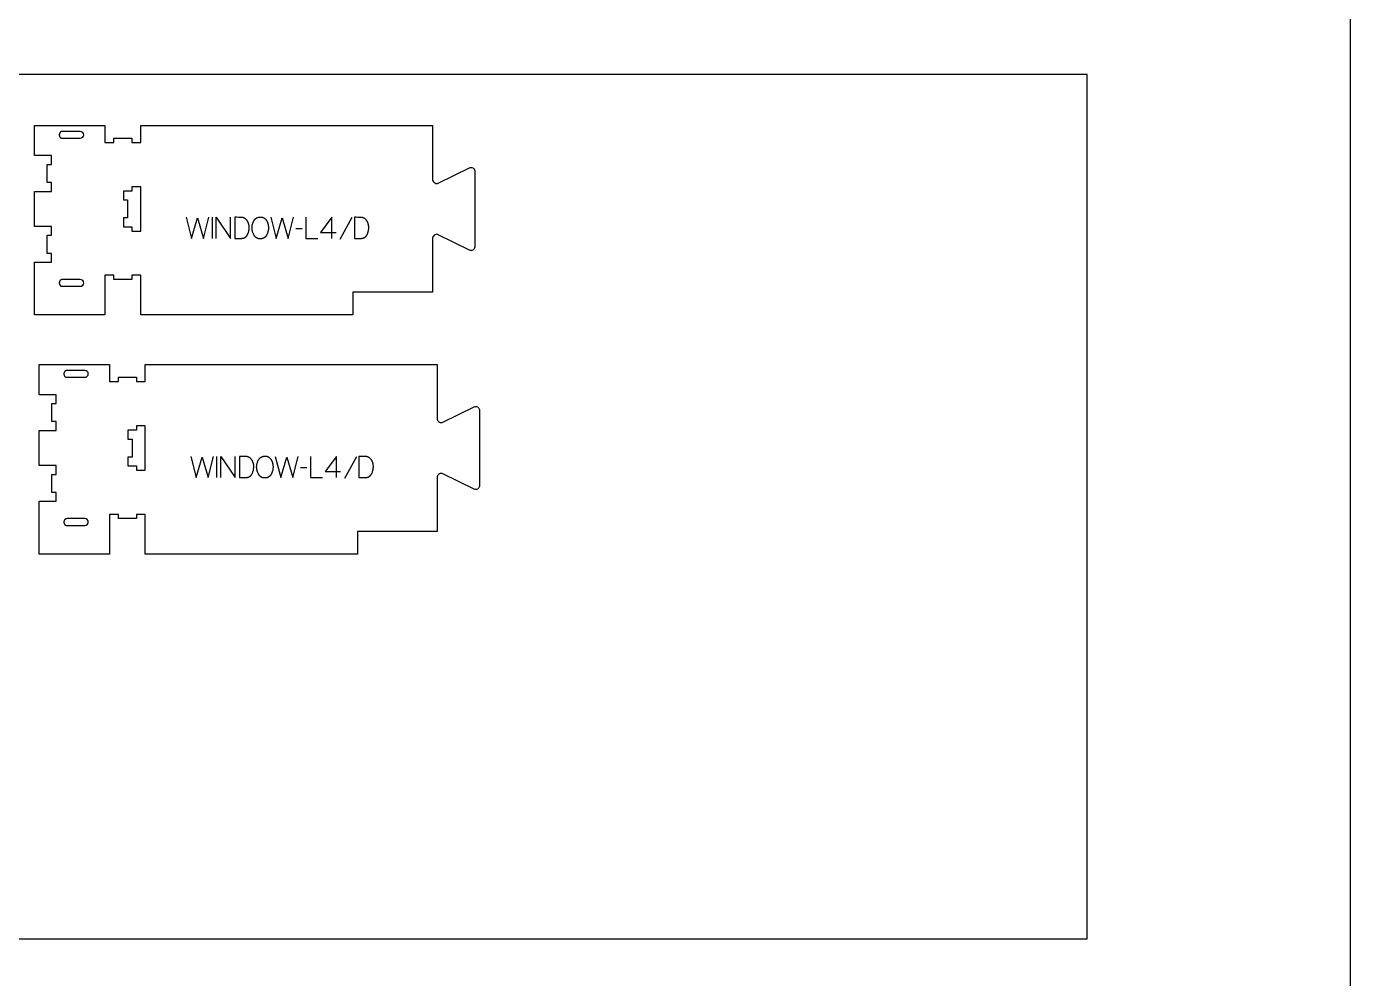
# Model space of a CAD drawing. Extents: x 0 to 4485, y 0 to 8771.
# Drawn here: x 1314 to 3183, y 2387 to 3731 of the extents above; entities that cross this region are included whole.
import ezdxf

# ---------------------------------------------------------------- set-up
doc = ezdxf.new("R2010")
doc.units = 0
for name, color, linetype in [('0_SHEET_SPRUCEPLY_2440X122', 1, 'CONTINUOUS'), ('1_ANYTOOL_1MMDEEP_LABELS_S', 2, 'CONTINUOUS'), ('3_ANYTOOL_CUTTHROUGH_INSID', 4, 'CONTINUOUS'), ('4_ANYTOOL_CUTTHROUGH_OUTSI', 5, 'CONTINUOUS'), ('DONOTCUT', 7, 'CONTINUOUS')]:
    doc.layers.add(name, color=color, linetype=linetype)

msp = doc.modelspace()

# ---------------------------------------------------------------- linework, layer by layer
at = {"layer": '0_SHEET_SPRUCEPLY_2440X122'}
msp.add_lwpolyline([(371.7, 3662.6), (371.7, 2442.6), (2811.7, 2442.6), (2811.7, 3662.6)], close=True, dxfattribs=at)
at = {"layer": '1_ANYTOOL_1MMDEEP_LABELS_S', "color": 2}
for points in [[(1539.1, 3461.2), (1546.8, 3431.2), (1555.3, 3460.3), (1563.7, 3431.2), (1571.2, 3461.2)], [(1575.6, 3461.2), (1575.6, 3431.2)], [(1581.6, 3431.2), (1581.6, 3461.2), (1601.7, 3431.2), (1601.7, 3461.2)], [(1658.5, 3461.2), (1666.2, 3431.2), (1674.7, 3460.3), (1683.1, 3431.2), (1690.6, 3461.2)], [(1708, 3461.2), (1708, 3431.2), (1725.1, 3431.2)], [(1744.9, 3431.2), (1745, 3461.3), (1729, 3439.9)], [(1773.1, 3460.8), (1756, 3430)], [(1702.9, 3445.1), (1694.1, 3445)], [(1729, 3439.9), (1750.7, 3439.9)], [(1545.6, 3123.7), (1553.3, 3093.7), (1561.8, 3122.8), (1570.2, 3093.7), (1577.7, 3123.7)], [(1582.1, 3123.7), (1582.1, 3093.7)], [(1588.1, 3093.7), (1588.1, 3123.7), (1608.2, 3093.7), (1608.2, 3123.7)], [(1665, 3123.7), (1672.7, 3093.7), (1681.2, 3122.8), (1689.6, 3093.7), (1697.1, 3123.7)], [(1714.5, 3123.7), (1714.5, 3093.7), (1731.6, 3093.7)], [(1751.4, 3093.7), (1751.5, 3123.7), (1735.5, 3102.4)], [(1779.6, 3123.2), (1762.5, 3092.5)], [(1709.4, 3107.6), (1700.6, 3107.5)], [(1735.5, 3102.4), (1757.2, 3102.4)]]:
    msp.add_lwpolyline(points, dxfattribs=at)
for points in [[(1607.7, 3461.2), (1607.7, 3431.2), (1616.2, 3431.3), (1616.7, 3431.3), (1617.1, 3431.3), (1617.5, 3431.4), (1617.8, 3431.4), (1618.2, 3431.5), (1618.6, 3431.5), (1619, 3431.6), (1619.3, 3431.7), (1619.7, 3431.7), (1620, 3431.8), (1620.3, 3431.9), (1620.7, 3432.1), (1621, 3432.2), (1621.1, 3432.3), (1621.3, 3432.3), (1621.4, 3432.4), (1621.6, 3432.5), (1621.7, 3432.5), (1621.9, 3432.6), (1622, 3432.7), (1622.2, 3432.8), (1622.3, 3432.9), (1622.4, 3432.9), (1622.6, 3433), (1622.7, 3433.1), (1622.8, 3433.2), (1623, 3433.3), (1623.1, 3433.4), (1623.2, 3433.5), (1623.3, 3433.6), (1623.5, 3433.7), (1623.6, 3433.8), (1623.7, 3433.9), (1623.8, 3434.1), (1623.9, 3434.2), (1624.1, 3434.3), (1624.2, 3434.4), (1624.3, 3434.5), (1624.4, 3434.7), (1624.5, 3434.8), (1624.6, 3434.9), (1624.7, 3435), (1624.8, 3435.2), (1624.9, 3435.3), (1625, 3435.5), (1625.2, 3435.7), (1625.3, 3436), (1625.5, 3436.3), (1625.8, 3437), (1626.1, 3437.6), (1626.4, 3438.2), (1626.6, 3438.8), (1626.9, 3439.5), (1627.1, 3440.1), (1627.3, 3440.8), (1627.5, 3441.4), (1627.6, 3442.1), (1627.7, 3442.8), (1627.9, 3443.5), (1627.9, 3444.1), (1628, 3444.8), (1628.1, 3445.5), (1628.1, 3446.2), (1628.1, 3446.9), (1628.1, 3447.5), (1628.1, 3448.1), (1628, 3448.7), (1628, 3449.3), (1627.9, 3449.8), (1627.8, 3450.1), (1627.8, 3450.4), (1627.7, 3450.7), (1627.6, 3451), (1627.6, 3451.2), (1627.5, 3451.5), (1627.4, 3451.8), (1627.3, 3452.1), (1627.2, 3452.3), (1627.1, 3452.6), (1627, 3452.9), (1626.9, 3453.2), (1626.8, 3453.4), (1626.7, 3453.7), (1626.5, 3454.2), (1626.2, 3454.7), (1625.9, 3455.2), (1625.6, 3455.7), (1625.4, 3456.1), (1625.2, 3456.3), (1625, 3456.6), (1624.8, 3456.9), (1624.6, 3457.2), (1624.4, 3457.4), (1624.2, 3457.7), (1624, 3457.9), (1623.8, 3458.2), (1623.5, 3458.4), (1623.3, 3458.6), (1623.1, 3458.8), (1622.8, 3459), (1622.6, 3459.2), (1622.4, 3459.4), (1622.1, 3459.5), (1621.9, 3459.7), (1621.6, 3459.8), (1621.4, 3460), (1621.1, 3460.1), (1620.8, 3460.2), (1620.6, 3460.3), (1620.3, 3460.4), (1620, 3460.5), (1619.7, 3460.6), (1619.5, 3460.7), (1619.2, 3460.8), (1618.9, 3460.8), (1618.6, 3460.9), (1618.3, 3460.9), (1618, 3460.9), (1617.7, 3461), (1615.3, 3461.1), (1612.8, 3461.1), (1610.3, 3461.2)], [(1644.2, 3461.6), (1644.6, 3461.6), (1644.9, 3461.6), (1645.3, 3461.5), (1645.6, 3461.5), (1645.8, 3461.5), (1646, 3461.4), (1646.1, 3461.4), (1646.3, 3461.4), (1646.5, 3461.3), (1646.6, 3461.3), (1646.8, 3461.3), (1647, 3461.2), (1647.1, 3461.2), (1647.3, 3461.1), (1647.4, 3461.1), (1647.6, 3461), (1647.7, 3460.9), (1647.9, 3460.9), (1648, 3460.8), (1648.2, 3460.7), (1648.3, 3460.7), (1648.5, 3460.6), (1648.6, 3460.5), (1648.7, 3460.4), (1648.9, 3460.4), (1649, 3460.3), (1649.2, 3460.2), (1649.3, 3460.1), (1649.5, 3459.9), (1649.8, 3459.7), (1650, 3459.5), (1650.3, 3459.3), (1650.5, 3459.1), (1650.8, 3458.9), (1651, 3458.7), (1651.2, 3458.4), (1651.4, 3458.2), (1651.6, 3457.9), (1651.8, 3457.7), (1652, 3457.4), (1652.2, 3457.2), (1652.4, 3456.9), (1652.6, 3456.6), (1652.7, 3456.3), (1652.9, 3456.1), (1653.1, 3455.8), (1653.2, 3455.5), (1653.4, 3455.2), (1653.5, 3454.9), (1653.6, 3454.6), (1653.8, 3454.3), (1653.9, 3454), (1654, 3453.6), (1654.1, 3453.3), (1654.2, 3453), (1654.3, 3452.7), (1654.4, 3452.3), (1654.5, 3452), (1654.6, 3451.7), (1654.7, 3451.3), (1654.9, 3450.6), (1655, 3450), (1655.1, 3449.3), (1655.2, 3448.6), (1655.2, 3448), (1655.3, 3447.3), (1655.3, 3446.7), (1655.3, 3446.1), (1655.3, 3445.4), (1655.3, 3444.8), (1655.2, 3444.1), (1655.2, 3443.5), (1655.1, 3442.9), (1654.9, 3442.2), (1654.8, 3441.6), (1654.6, 3441), (1654.5, 3440.3), (1654.2, 3439.7), (1654, 3439), (1653.8, 3438.4), (1653.5, 3437.8), (1653.2, 3437.1), (1652.9, 3436.5), (1652.6, 3435.9), (1652.4, 3435.5), (1652.2, 3435.2), (1652, 3434.9), (1651.8, 3434.7), (1651.6, 3434.4), (1651.4, 3434.1), (1651.2, 3433.9), (1651, 3433.6), (1650.9, 3433.5), (1650.8, 3433.4), (1650.6, 3433.3), (1650.5, 3433.2), (1650.4, 3433.1), (1650.3, 3433), (1650.2, 3432.9), (1650, 3432.8), (1649.9, 3432.7), (1649.8, 3432.6), (1649.7, 3432.5), (1649.5, 3432.4), (1649.4, 3432.3), (1649.3, 3432.2), (1649.1, 3432.1), (1649, 3432), (1648.9, 3432), (1648.7, 3431.9), (1648.6, 3431.8), (1648.4, 3431.7), (1648.3, 3431.7), (1648.2, 3431.6), (1648, 3431.5), (1647.9, 3431.5), (1647.7, 3431.4), (1647.6, 3431.4), (1647.4, 3431.3), (1647.3, 3431.3), (1646.9, 3431.2), (1646.6, 3431.1), (1646.3, 3431), (1646, 3430.9), (1645.6, 3430.9), (1645.3, 3430.8), (1644.9, 3430.8), (1644.6, 3430.8), (1644.2, 3430.8), (1643.8, 3430.8), (1643.5, 3430.8), (1643.1, 3430.8), (1642.7, 3430.8), (1642.4, 3430.8), (1642, 3430.9), (1641.6, 3430.9), (1641.3, 3431), (1641, 3431.1), (1640.6, 3431.2), (1640.3, 3431.3), (1640.2, 3431.3), (1640, 3431.4), (1639.8, 3431.4), (1639.7, 3431.5), (1639.5, 3431.6), (1639.4, 3431.6), (1639.2, 3431.7), (1639.1, 3431.8), (1638.9, 3431.8), (1638.8, 3431.9), (1638.7, 3432), (1638.5, 3432.1), (1638.4, 3432.1), (1638.2, 3432.2), (1638.1, 3432.3), (1638, 3432.4), (1637.8, 3432.5), (1637.7, 3432.6), (1637.6, 3432.7), (1637.5, 3432.8), (1637.3, 3432.9), (1637.2, 3433), (1637.1, 3433.1), (1637, 3433.2), (1636.8, 3433.3), (1636.7, 3433.4), (1636.6, 3433.6), (1636.5, 3433.7), (1636.4, 3433.8), (1636.3, 3433.9), (1636.1, 3434.2), (1635.9, 3434.5), (1635.6, 3434.7), (1635.5, 3435), (1635.3, 3435.3), (1635.1, 3435.6), (1634.9, 3435.9), (1634.6, 3436.6), (1634.3, 3437.2), (1634, 3437.9), (1633.7, 3438.5), (1633.4, 3439.2), (1633.2, 3439.8), (1633, 3440.5), (1632.8, 3441.1), (1632.7, 3441.8), (1632.5, 3442.4), (1632.4, 3443.1), (1632.3, 3443.7), (1632.2, 3444.4), (1632.2, 3445.1), (1632.2, 3445.7), (1632.1, 3446.4), (1632.2, 3447.1), (1632.2, 3447.7), (1632.2, 3448.4), (1632.3, 3449.1), (1632.4, 3449.8), (1632.5, 3450.4), (1632.7, 3451.1), (1632.9, 3451.7), (1633.1, 3452.4), (1633.3, 3453), (1633.5, 3453.7), (1633.8, 3454.3), (1634.1, 3454.9), (1634.4, 3455.5), (1634.7, 3456.1), (1635, 3456.8), (1635.2, 3457.1), (1635.4, 3457.3), (1635.6, 3457.6), (1635.8, 3457.9), (1636, 3458.1), (1636.2, 3458.4), (1636.5, 3458.6), (1636.7, 3458.9), (1636.8, 3459), (1636.9, 3459.1), (1637, 3459.2), (1637.2, 3459.3), (1637.3, 3459.4), (1637.4, 3459.5), (1637.5, 3459.6), (1637.7, 3459.7), (1637.8, 3459.8), (1637.9, 3459.9), (1638.1, 3460), (1638.2, 3460), (1638.3, 3460.1), (1638.5, 3460.2), (1638.6, 3460.3), (1638.8, 3460.4), (1638.9, 3460.4), (1639.1, 3460.5), (1639.4, 3460.7), (1639.7, 3460.8), (1640, 3460.9), (1640.3, 3461), (1640.6, 3461.1), (1640.9, 3461.2), (1641.3, 3461.3), (1641.6, 3461.3), (1642, 3461.4), (1642.3, 3461.5), (1642.7, 3461.5), (1643, 3461.5), (1643.4, 3461.6), (1643.8, 3461.6)], [(1776.6, 3461.2), (1776.6, 3431.2), (1785.1, 3431.3), (1785.5, 3431.3), (1785.9, 3431.3), (1786.3, 3431.4), (1786.7, 3431.4), (1787.1, 3431.5), (1787.4, 3431.5), (1787.8, 3431.6), (1788.2, 3431.7), (1788.5, 3431.7), (1788.9, 3431.8), (1789.2, 3431.9), (1789.5, 3432.1), (1789.8, 3432.2), (1790, 3432.3), (1790.1, 3432.3), (1790.3, 3432.4), (1790.4, 3432.5), (1790.6, 3432.5), (1790.7, 3432.6), (1790.9, 3432.7), (1791, 3432.8), (1791.2, 3432.9), (1791.3, 3432.9), (1791.4, 3433), (1791.6, 3433.1), (1791.7, 3433.2), (1791.8, 3433.3), (1792, 3433.4), (1792.1, 3433.5), (1792.2, 3433.6), (1792.3, 3433.7), (1792.4, 3433.8), (1792.6, 3433.9), (1792.7, 3434.1), (1792.8, 3434.2), (1792.9, 3434.3), (1793, 3434.4), (1793.1, 3434.5), (1793.2, 3434.7), (1793.3, 3434.8), (1793.4, 3434.9), (1793.5, 3435), (1793.6, 3435.2), (1793.7, 3435.3), (1793.8, 3435.5), (1794, 3435.7), (1794.2, 3436), (1794.4, 3436.3), (1794.7, 3437), (1795, 3437.6), (1795.2, 3438.2), (1795.5, 3438.8), (1795.7, 3439.5), (1795.9, 3440.1), (1796.1, 3440.8), (1796.3, 3441.4), (1796.5, 3442.1), (1796.6, 3442.8), (1796.7, 3443.5), (1796.8, 3444.1), (1796.9, 3444.8), (1796.9, 3445.5), (1797, 3446.2), (1797, 3446.9), (1797, 3447.5), (1796.9, 3448.1), (1796.9, 3448.7), (1796.8, 3449.3), (1796.7, 3449.8), (1796.7, 3450.1), (1796.6, 3450.4), (1796.6, 3450.7), (1796.5, 3451), (1796.4, 3451.2), (1796.3, 3451.5), (1796.3, 3451.8), (1796.2, 3452.1), (1796.1, 3452.3), (1796, 3452.6), (1795.9, 3452.9), (1795.8, 3453.2), (1795.7, 3453.4), (1795.6, 3453.7), (1795.3, 3454.2), (1795.1, 3454.7), (1794.8, 3455.2), (1794.5, 3455.7), (1794.3, 3456.1), (1794.1, 3456.3), (1793.9, 3456.6), (1793.7, 3456.9), (1793.5, 3457.2), (1793.3, 3457.4), (1793.1, 3457.7), (1792.8, 3457.9), (1792.6, 3458.2), (1792.4, 3458.4), (1792.2, 3458.6), (1791.9, 3458.8), (1791.7, 3459), (1791.5, 3459.2), (1791.2, 3459.4), (1791, 3459.5), (1790.7, 3459.7), (1790.5, 3459.8), (1790.2, 3460), (1789.9, 3460.1), (1789.7, 3460.2), (1789.4, 3460.3), (1789.2, 3460.4), (1788.9, 3460.5), (1788.6, 3460.6), (1788.3, 3460.7), (1788, 3460.8), (1787.8, 3460.8), (1787.5, 3460.9), (1787.2, 3460.9), (1786.9, 3460.9), (1786.6, 3461), (1784.1, 3461.1), (1781.7, 3461.1), (1779.1, 3461.2)], [(1614.2, 3123.7), (1614.2, 3093.7), (1622.7, 3093.8), (1623.1, 3093.8), (1623.6, 3093.8), (1623.9, 3093.8), (1624.3, 3093.9), (1624.7, 3093.9), (1625.1, 3094), (1625.4, 3094.1), (1625.8, 3094.1), (1626.2, 3094.2), (1626.5, 3094.3), (1626.8, 3094.4), (1627.2, 3094.5), (1627.5, 3094.7), (1627.6, 3094.7), (1627.8, 3094.8), (1627.9, 3094.9), (1628.1, 3094.9), (1628.2, 3095), (1628.4, 3095.1), (1628.5, 3095.2), (1628.7, 3095.2), (1628.8, 3095.3), (1628.9, 3095.4), (1629.1, 3095.5), (1629.2, 3095.6), (1629.3, 3095.7), (1629.5, 3095.8), (1629.6, 3095.9), (1629.7, 3096), (1629.8, 3096.1), (1630, 3096.2), (1630.1, 3096.3), (1630.2, 3096.4), (1630.3, 3096.5), (1630.4, 3096.6), (1630.5, 3096.8), (1630.7, 3096.9), (1630.8, 3097), (1630.9, 3097.1), (1631, 3097.2), (1631.1, 3097.4), (1631.2, 3097.5), (1631.3, 3097.6), (1631.4, 3097.8), (1631.5, 3097.9), (1631.7, 3098.2), (1631.8, 3098.5), (1632, 3098.8), (1632.3, 3099.4), (1632.6, 3100), (1632.9, 3100.7), (1633.1, 3101.3), (1633.4, 3101.9), (1633.6, 3102.6), (1633.8, 3103.2), (1634, 3103.9), (1634.1, 3104.6), (1634.2, 3105.2), (1634.4, 3105.9), (1634.4, 3106.6), (1634.5, 3107.3), (1634.6, 3108), (1634.6, 3108.7), (1634.6, 3109.4), (1634.6, 3110), (1634.6, 3110.6), (1634.5, 3111.2), (1634.5, 3111.7), (1634.4, 3112.3), (1634.3, 3112.6), (1634.3, 3112.9), (1634.2, 3113.2), (1634.1, 3113.4), (1634.1, 3113.7), (1634, 3114), (1633.9, 3114.3), (1633.8, 3114.5), (1633.7, 3114.8), (1633.6, 3115.1), (1633.5, 3115.3), (1633.4, 3115.6), (1633.3, 3115.9), (1633.2, 3116.1), (1633, 3116.7), (1632.7, 3117.2), (1632.4, 3117.7), (1632.1, 3118.2), (1631.9, 3118.5), (1631.7, 3118.8), (1631.5, 3119.1), (1631.3, 3119.4), (1631.1, 3119.6), (1630.9, 3119.9), (1630.7, 3120.2), (1630.5, 3120.4), (1630.2, 3120.6), (1630, 3120.9), (1629.8, 3121.1), (1629.6, 3121.3), (1629.3, 3121.5), (1629.1, 3121.7), (1628.8, 3121.8), (1628.6, 3122), (1628.4, 3122.2), (1628.1, 3122.3), (1627.8, 3122.4), (1627.6, 3122.6), (1627.3, 3122.7), (1627.1, 3122.8), (1626.8, 3122.9), (1626.5, 3123), (1626.2, 3123.1), (1626, 3123.2), (1625.7, 3123.2), (1625.4, 3123.3), (1625.1, 3123.3), (1624.8, 3123.4), (1624.5, 3123.4), (1624.2, 3123.4), (1621.8, 3123.5), (1619.3, 3123.6), (1616.8, 3123.7)], [(1650.7, 3124), (1651.1, 3124), (1651.4, 3124), (1651.8, 3124), (1652.1, 3123.9), (1652.3, 3123.9), (1652.5, 3123.9), (1652.6, 3123.9), (1652.8, 3123.8), (1653, 3123.8), (1653.1, 3123.8), (1653.3, 3123.7), (1653.5, 3123.7), (1653.6, 3123.6), (1653.8, 3123.6), (1653.9, 3123.5), (1654.1, 3123.5), (1654.2, 3123.4), (1654.4, 3123.3), (1654.5, 3123.3), (1654.7, 3123.2), (1654.8, 3123.1), (1655, 3123.1), (1655.1, 3123), (1655.2, 3122.9), (1655.4, 3122.8), (1655.5, 3122.7), (1655.6, 3122.7), (1655.8, 3122.6), (1656, 3122.4), (1656.3, 3122.2), (1656.5, 3122), (1656.8, 3121.8), (1657, 3121.6), (1657.2, 3121.3), (1657.5, 3121.1), (1657.7, 3120.9), (1657.9, 3120.6), (1658.1, 3120.4), (1658.3, 3120.2), (1658.5, 3119.9), (1658.7, 3119.6), (1658.9, 3119.4), (1659.1, 3119.1), (1659.2, 3118.8), (1659.4, 3118.5), (1659.6, 3118.2), (1659.7, 3117.9), (1659.9, 3117.6), (1660, 3117.3), (1660.1, 3117), (1660.3, 3116.7), (1660.4, 3116.4), (1660.5, 3116.1), (1660.6, 3115.8), (1660.7, 3115.5), (1660.8, 3115.1), (1660.9, 3114.8), (1661, 3114.5), (1661.1, 3114.1), (1661.2, 3113.8), (1661.3, 3113.1), (1661.5, 3112.4), (1661.6, 3111.8), (1661.7, 3111.1), (1661.7, 3110.5), (1661.8, 3109.8), (1661.8, 3109.2), (1661.8, 3108.5), (1661.8, 3107.9), (1661.8, 3107.3), (1661.7, 3106.6), (1661.6, 3106), (1661.6, 3105.3), (1661.4, 3104.7), (1661.3, 3104.1), (1661.1, 3103.4), (1660.9, 3102.8), (1660.7, 3102.2), (1660.5, 3101.5), (1660.3, 3100.9), (1660, 3100.2), (1659.7, 3099.6), (1659.4, 3099), (1659.1, 3098.3), (1658.9, 3098), (1658.7, 3097.7), (1658.5, 3097.4), (1658.3, 3097.1), (1658.1, 3096.9), (1657.9, 3096.6), (1657.7, 3096.3), (1657.5, 3096.1), (1657.4, 3096), (1657.3, 3095.9), (1657.1, 3095.7), (1657, 3095.6), (1656.9, 3095.5), (1656.8, 3095.4), (1656.7, 3095.3), (1656.5, 3095.2), (1656.4, 3095.1), (1656.3, 3095), (1656.2, 3094.9), (1656, 3094.8), (1655.9, 3094.8), (1655.8, 3094.7), (1655.6, 3094.6), (1655.5, 3094.5), (1655.4, 3094.4), (1655.2, 3094.3), (1655.1, 3094.3), (1654.9, 3094.2), (1654.8, 3094.1), (1654.6, 3094.1), (1654.5, 3094), (1654.4, 3093.9), (1654.2, 3093.9), (1654.1, 3093.8), (1653.9, 3093.8), (1653.7, 3093.7), (1653.4, 3093.6), (1653.1, 3093.5), (1652.8, 3093.5), (1652.5, 3093.4), (1652.1, 3093.3), (1651.8, 3093.3), (1651.4, 3093.3), (1651.1, 3093.2), (1650.7, 3093.2), (1650.3, 3093.2), (1650, 3093.2), (1649.6, 3093.2), (1649.2, 3093.3), (1648.8, 3093.3), (1648.5, 3093.4), (1648.1, 3093.4), (1647.8, 3093.5), (1647.5, 3093.5), (1647.1, 3093.6), (1646.8, 3093.7), (1646.7, 3093.8), (1646.5, 3093.8), (1646.3, 3093.9), (1646.2, 3094), (1646, 3094), (1645.9, 3094.1), (1645.7, 3094.1), (1645.6, 3094.2), (1645.4, 3094.3), (1645.3, 3094.4), (1645.2, 3094.4), (1645, 3094.5), (1644.9, 3094.6), (1644.7, 3094.7), (1644.6, 3094.8), (1644.5, 3094.9), (1644.3, 3095), (1644.2, 3095.1), (1644.1, 3095.2), (1644, 3095.3), (1643.8, 3095.4), (1643.7, 3095.5), (1643.6, 3095.6), (1643.5, 3095.7), (1643.3, 3095.8), (1643.2, 3095.9), (1643.1, 3096), (1643, 3096.1), (1642.9, 3096.3), (1642.8, 3096.4), (1642.6, 3096.6), (1642.3, 3096.9), (1642.1, 3097.2), (1641.9, 3097.5), (1641.8, 3097.8), (1641.6, 3098.1), (1641.4, 3098.4), (1641.1, 3099.1), (1640.8, 3099.7), (1640.5, 3100.4), (1640.2, 3101), (1639.9, 3101.7), (1639.7, 3102.3), (1639.5, 3103), (1639.3, 3103.6), (1639.2, 3104.3), (1639, 3104.9), (1638.9, 3105.6), (1638.8, 3106.2), (1638.7, 3106.9), (1638.7, 3107.5), (1638.6, 3108.2), (1638.6, 3108.8), (1638.6, 3109.5), (1638.7, 3110.2), (1638.7, 3110.9), (1638.8, 3111.6), (1638.9, 3112.2), (1639, 3112.9), (1639.2, 3113.6), (1639.4, 3114.2), (1639.6, 3114.9), (1639.8, 3115.5), (1640, 3116.1), (1640.3, 3116.8), (1640.5, 3117.4), (1640.9, 3118), (1641.2, 3118.6), (1641.5, 3119.2), (1641.7, 3119.5), (1641.9, 3119.8), (1642.1, 3120.1), (1642.3, 3120.3), (1642.5, 3120.6), (1642.7, 3120.9), (1643, 3121.1), (1643.2, 3121.3), (1643.3, 3121.4), (1643.4, 3121.5), (1643.5, 3121.7), (1643.7, 3121.8), (1643.8, 3121.9), (1643.9, 3122), (1644, 3122.1), (1644.2, 3122.2), (1644.3, 3122.2), (1644.4, 3122.3), (1644.6, 3122.4), (1644.7, 3122.5), (1644.8, 3122.6), (1645, 3122.7), (1645.1, 3122.8), (1645.3, 3122.8), (1645.4, 3122.9), (1645.6, 3123), (1645.8, 3123.1), (1646.2, 3123.2), (1646.5, 3123.4), (1646.8, 3123.5), (1647.1, 3123.6), (1647.4, 3123.7), (1647.8, 3123.7), (1648.1, 3123.8), (1648.5, 3123.9), (1648.8, 3123.9), (1649.2, 3124), (1649.5, 3124), (1649.9, 3124), (1650.3, 3124)], [(1783.1, 3123.7), (1783.1, 3093.7), (1791.6, 3093.8), (1792, 3093.8), (1792.4, 3093.8), (1792.8, 3093.8), (1793.2, 3093.9), (1793.6, 3093.9), (1793.9, 3094), (1794.3, 3094.1), (1794.7, 3094.1), (1795, 3094.2), (1795.4, 3094.3), (1795.7, 3094.4), (1796, 3094.5), (1796.3, 3094.7), (1796.5, 3094.7), (1796.6, 3094.8), (1796.8, 3094.9), (1796.9, 3094.9), (1797.1, 3095), (1797.2, 3095.1), (1797.4, 3095.2), (1797.5, 3095.2), (1797.7, 3095.3), (1797.8, 3095.4), (1797.9, 3095.5), (1798.1, 3095.6), (1798.2, 3095.7), (1798.3, 3095.8), (1798.5, 3095.9), (1798.6, 3096), (1798.7, 3096.1), (1798.8, 3096.2), (1798.9, 3096.3), (1799.1, 3096.4), (1799.2, 3096.5), (1799.3, 3096.6), (1799.4, 3096.8), (1799.5, 3096.9), (1799.6, 3097), (1799.7, 3097.1), (1799.8, 3097.2), (1799.9, 3097.4), (1800, 3097.5), (1800.1, 3097.6), (1800.2, 3097.8), (1800.3, 3097.9), (1800.5, 3098.2), (1800.7, 3098.5), (1800.9, 3098.8), (1801.2, 3099.4), (1801.5, 3100), (1801.7, 3100.7), (1802, 3101.3), (1802.2, 3101.9), (1802.4, 3102.6), (1802.6, 3103.2), (1802.8, 3103.9), (1803, 3104.6), (1803.1, 3105.2), (1803.2, 3105.9), (1803.3, 3106.6), (1803.4, 3107.3), (1803.4, 3108), (1803.5, 3108.7), (1803.5, 3109.4), (1803.5, 3110), (1803.4, 3110.6), (1803.4, 3111.2), (1803.3, 3111.7), (1803.2, 3112.3), (1803.2, 3112.6), (1803.1, 3112.9), (1803.1, 3113.2), (1803, 3113.4), (1802.9, 3113.7), (1802.8, 3114), (1802.8, 3114.3), (1802.7, 3114.5), (1802.6, 3114.8), (1802.5, 3115.1), (1802.4, 3115.3), (1802.3, 3115.6), (1802.2, 3115.9), (1802.1, 3116.1), (1801.8, 3116.7), (1801.6, 3117.2), (1801.3, 3117.7), (1801, 3118.2), (1800.8, 3118.5), (1800.6, 3118.8), (1800.4, 3119.1), (1800.2, 3119.4), (1800, 3119.6), (1799.8, 3119.9), (1799.5, 3120.2), (1799.3, 3120.4), (1799.1, 3120.6), (1798.9, 3120.9), (1798.7, 3121.1), (1798.4, 3121.3), (1798.2, 3121.5), (1797.9, 3121.7), (1797.7, 3121.8), (1797.5, 3122), (1797.2, 3122.2), (1797, 3122.3), (1796.7, 3122.4), (1796.4, 3122.6), (1796.2, 3122.7), (1795.9, 3122.8), (1795.6, 3122.9), (1795.4, 3123), (1795.1, 3123.1), (1794.8, 3123.2), (1794.5, 3123.2), (1794.3, 3123.3), (1794, 3123.3), (1793.7, 3123.4), (1793.4, 3123.4), (1793.1, 3123.4), (1790.6, 3123.5), (1788.2, 3123.6), (1785.6, 3123.7)]]:
    msp.add_lwpolyline(points, close=True, dxfattribs=at)
at = {"layer": '3_ANYTOOL_CUTTHROUGH_INSID', "color": 4}
for points in [[(1389.6, 3582.3), (1363.9, 3582.3), (1363.8, 3582.3), (1363.7, 3582.3), (1363.6, 3582.3), (1363.5, 3582.3), (1363.4, 3582.3), (1363.3, 3582.2), (1363.2, 3582.2), (1363.1, 3582.2), (1363, 3582.2), (1362.9, 3582.2), (1362.8, 3582.1), (1362.7, 3582.1), (1362.6, 3582.1), (1362.5, 3582), (1362.4, 3582), (1362.4, 3581.9), (1362.3, 3581.9), (1362.2, 3581.8), (1362.1, 3581.8), (1362, 3581.7), (1361.9, 3581.7), (1361.8, 3581.6), (1361.7, 3581.5), (1361.6, 3581.5), (1361.5, 3581.4), (1361.5, 3581.3), (1361.4, 3581.3), (1361.3, 3581.2), (1361.2, 3581.1), (1361.1, 3581), (1361.1, 3580.9), (1361, 3580.9), (1360.9, 3580.8), (1360.9, 3580.7), (1360.8, 3580.6), (1360.7, 3580.5), (1360.7, 3580.4), (1360.6, 3580.3), (1360.6, 3580.2), (1360.5, 3580.1), (1360.5, 3580), (1360.4, 3579.9), (1360.4, 3579.8), (1360.3, 3579.7), (1360.3, 3579.6), (1360.2, 3579.5), (1360.2, 3579.4), (1360.2, 3579.3), (1360.1, 3579.1), (1360.1, 3579), (1360.1, 3578.9), (1360, 3578.8), (1360, 3578.7), (1360, 3578.6), (1360, 3578.5), (1360, 3578.4), (1359.9, 3578.3), (1359.9, 3578.2), (1359.9, 3578.1), (1359.9, 3578), (1359.9, 3577.9), (1359.9, 3577.7), (1359.9, 3577.6), (1359.9, 3577.5), (1359.9, 3577.4), (1359.9, 3577.3), (1359.9, 3577.2), (1359.9, 3577.1), (1359.9, 3577), (1359.9, 3576.9), (1359.9, 3576.8), (1360, 3576.7), (1360, 3576.6), (1360, 3576.5), (1360, 3576.4), (1360, 3576.2), (1360.1, 3576.1), (1360.1, 3576), (1360.1, 3575.9), (1360.2, 3575.8), (1360.2, 3575.7), (1360.2, 3575.6), (1360.3, 3575.5), (1360.3, 3575.4), (1360.4, 3575.3), (1360.4, 3575.2), (1360.5, 3575.1), (1360.5, 3575), (1360.6, 3574.9), (1360.6, 3574.8), (1360.7, 3574.7), (1360.7, 3574.6), (1360.8, 3574.5), (1360.9, 3574.4), (1360.9, 3574.3), (1361, 3574.2), (1361.1, 3574.1), (1361.1, 3574.1), (1361.2, 3574), (1361.3, 3573.9), (1361.4, 3573.8), (1361.5, 3573.7), (1361.5, 3573.7), (1361.6, 3573.6), (1361.7, 3573.5), (1361.8, 3573.5), (1361.9, 3573.4), (1362, 3573.3), (1362.1, 3573.3), (1362.2, 3573.2), (1362.3, 3573.2), (1362.4, 3573.1), (1362.4, 3573.1), (1362.5, 3573.1), (1362.6, 3573), (1362.7, 3573), (1362.8, 3573), (1362.9, 3572.9), (1363, 3572.9), (1363.1, 3572.9), (1363.2, 3572.9), (1363.3, 3572.8), (1363.4, 3572.8), (1363.5, 3572.8), (1363.6, 3572.8), (1363.7, 3572.8), (1363.8, 3572.8), (1363.9, 3572.8), (1389.6, 3572.8, 1)], [(1389.6, 3363.8, 1), (1389.6, 3373.3), (1363.9, 3373.3), (1363.8, 3373.3), (1363.7, 3373.3), (1363.6, 3373.3), (1363.5, 3373.3), (1363.4, 3373.3), (1363.3, 3373.2), (1363.2, 3373.2), (1363.1, 3373.2), (1363, 3373.2), (1362.9, 3373.2), (1362.8, 3373.1), (1362.7, 3373.1), (1362.6, 3373.1), (1362.5, 3373), (1362.4, 3373), (1362.4, 3372.9), (1362.3, 3372.9), (1362.2, 3372.8), (1362.1, 3372.8), (1362, 3372.7), (1361.9, 3372.7), (1361.8, 3372.6), (1361.7, 3372.5), (1361.6, 3372.5), (1361.5, 3372.4), (1361.5, 3372.3), (1361.4, 3372.3), (1361.3, 3372.2), (1361.2, 3372.1), (1361.1, 3372), (1361.1, 3371.9), (1361, 3371.9), (1360.9, 3371.8), (1360.9, 3371.7), (1360.8, 3371.6), (1360.7, 3371.5), (1360.7, 3371.4), (1360.6, 3371.3), (1360.6, 3371.2), (1360.5, 3371.1), (1360.5, 3371), (1360.4, 3370.9), (1360.4, 3370.8), (1360.3, 3370.7), (1360.3, 3370.6), (1360.2, 3370.5), (1360.2, 3370.4), (1360.2, 3370.3), (1360.1, 3370.1), (1360.1, 3370), (1360.1, 3369.9), (1360, 3369.8), (1360, 3369.7), (1360, 3369.6), (1360, 3369.5), (1360, 3369.4), (1359.9, 3369.3), (1359.9, 3369.2), (1359.9, 3369.1), (1359.9, 3369), (1359.9, 3368.9), (1359.9, 3368.7), (1359.9, 3368.6), (1359.9, 3368.5), (1359.9, 3368.4), (1359.9, 3368.3), (1359.9, 3368.2), (1359.9, 3368.1), (1359.9, 3368), (1359.9, 3367.9), (1359.9, 3367.8), (1360, 3367.7), (1360, 3367.6), (1360, 3367.5), (1360, 3367.4), (1360, 3367.2), (1360.1, 3367.1), (1360.1, 3367), (1360.1, 3366.9), (1360.2, 3366.8), (1360.2, 3366.7), (1360.2, 3366.6), (1360.3, 3366.5), (1360.3, 3366.4), (1360.4, 3366.3), (1360.4, 3366.2), (1360.5, 3366.1), (1360.5, 3366), (1360.6, 3365.9), (1360.6, 3365.8), (1360.7, 3365.7), (1360.7, 3365.6), (1360.8, 3365.5), (1360.9, 3365.4), (1360.9, 3365.3), (1361, 3365.2), (1361.1, 3365.1), (1361.1, 3365.1), (1361.2, 3365), (1361.3, 3364.9), (1361.4, 3364.8), (1361.5, 3364.7), (1361.5, 3364.7), (1361.6, 3364.6), (1361.7, 3364.5), (1361.8, 3364.5), (1361.9, 3364.4), (1362, 3364.3), (1362.1, 3364.3), (1362.2, 3364.2), (1362.3, 3364.2), (1362.4, 3364.1), (1362.4, 3364.1), (1362.5, 3364.1), (1362.6, 3364), (1362.7, 3364), (1362.8, 3364), (1362.9, 3363.9), (1363, 3363.9), (1363.1, 3363.9), (1363.2, 3363.9), (1363.3, 3363.8), (1363.4, 3363.8), (1363.5, 3363.8), (1363.6, 3363.8), (1363.7, 3363.8), (1363.8, 3363.8), (1363.9, 3363.8)], [(1396.1, 3244.8), (1370.4, 3244.8), (1370.3, 3244.7), (1370.2, 3244.7), (1370.1, 3244.7), (1370, 3244.7), (1369.9, 3244.7), (1369.8, 3244.7), (1369.7, 3244.7), (1369.6, 3244.7), (1369.5, 3244.6), (1369.4, 3244.6), (1369.3, 3244.6), (1369.2, 3244.6), (1369.1, 3244.5), (1369, 3244.5), (1368.9, 3244.4), (1368.8, 3244.4), (1368.8, 3244.3), (1368.7, 3244.3), (1368.6, 3244.2), (1368.5, 3244.2), (1368.4, 3244.1), (1368.3, 3244.1), (1368.2, 3244), (1368.1, 3243.9), (1368, 3243.9), (1368, 3243.8), (1367.9, 3243.7), (1367.8, 3243.6), (1367.7, 3243.6), (1367.6, 3243.5), (1367.6, 3243.4), (1367.5, 3243.3), (1367.4, 3243.2), (1367.4, 3243.1), (1367.3, 3243), (1367.2, 3242.9), (1367.2, 3242.9), (1367.1, 3242.8), (1367.1, 3242.7), (1367, 3242.6), (1366.9, 3242.5), (1366.9, 3242.4), (1366.8, 3242.3), (1366.8, 3242.1), (1366.8, 3242), (1366.7, 3241.9), (1366.7, 3241.8), (1366.6, 3241.7), (1366.6, 3241.6), (1366.6, 3241.5), (1366.6, 3241.4), (1366.5, 3241.3), (1366.5, 3241.2), (1366.5, 3241.1), (1366.5, 3241), (1366.4, 3240.9), (1366.4, 3240.7), (1366.4, 3240.6), (1366.4, 3240.5), (1366.4, 3240.4), (1366.4, 3240.3), (1366.4, 3240.2), (1366.4, 3240.1), (1366.4, 3240), (1366.4, 3239.9), (1366.4, 3239.8), (1366.4, 3239.7), (1366.4, 3239.6), (1366.4, 3239.5), (1366.4, 3239.4), (1366.4, 3239.3), (1366.4, 3239.1), (1366.5, 3239), (1366.5, 3238.9), (1366.5, 3238.8), (1366.5, 3238.7), (1366.6, 3238.6), (1366.6, 3238.5), (1366.6, 3238.4), (1366.6, 3238.3), (1366.7, 3238.2), (1366.7, 3238.1), (1366.8, 3238), (1366.8, 3237.9), (1366.8, 3237.7), (1366.9, 3237.6), (1366.9, 3237.5), (1367, 3237.4), (1367.1, 3237.3), (1367.1, 3237.2), (1367.2, 3237.1), (1367.2, 3237.1), (1367.3, 3237), (1367.4, 3236.9), (1367.4, 3236.8), (1367.5, 3236.7), (1367.6, 3236.6), (1367.6, 3236.5), (1367.7, 3236.4), (1367.8, 3236.4), (1367.9, 3236.3), (1368, 3236.2), (1368, 3236.1), (1368.1, 3236.1), (1368.2, 3236), (1368.3, 3235.9), (1368.4, 3235.9), (1368.5, 3235.8), (1368.6, 3235.8), (1368.7, 3235.7), (1368.8, 3235.7), (1368.8, 3235.6), (1368.9, 3235.6), (1369, 3235.5), (1369.1, 3235.5), (1369.2, 3235.4), (1369.3, 3235.4), (1369.4, 3235.4), (1369.5, 3235.4), (1369.6, 3235.3), (1369.7, 3235.3), (1369.8, 3235.3), (1369.9, 3235.3), (1370, 3235.3), (1370.1, 3235.3), (1370.2, 3235.3), (1370.3, 3235.3), (1370.4, 3235.3), (1396.1, 3235.3, 1)], [(1396.1, 3026.3, 1), (1396.1, 3035.8), (1370.4, 3035.8), (1370.3, 3035.7), (1370.2, 3035.7), (1370.1, 3035.7), (1370, 3035.7), (1369.9, 3035.7), (1369.8, 3035.7), (1369.7, 3035.7), (1369.6, 3035.7), (1369.5, 3035.6), (1369.4, 3035.6), (1369.3, 3035.6), (1369.2, 3035.6), (1369.1, 3035.5), (1369, 3035.5), (1368.9, 3035.4), (1368.8, 3035.4), (1368.8, 3035.3), (1368.7, 3035.3), (1368.6, 3035.2), (1368.5, 3035.2), (1368.4, 3035.1), (1368.3, 3035.1), (1368.2, 3035), (1368.1, 3034.9), (1368, 3034.9), (1368, 3034.8), (1367.9, 3034.7), (1367.8, 3034.6), (1367.7, 3034.6), (1367.6, 3034.5), (1367.6, 3034.4), (1367.5, 3034.3), (1367.4, 3034.2), (1367.4, 3034.1), (1367.3, 3034), (1367.2, 3033.9), (1367.2, 3033.9), (1367.1, 3033.8), (1367.1, 3033.7), (1367, 3033.6), (1366.9, 3033.5), (1366.9, 3033.4), (1366.8, 3033.3), (1366.8, 3033.1), (1366.8, 3033), (1366.7, 3032.9), (1366.7, 3032.8), (1366.6, 3032.7), (1366.6, 3032.6), (1366.6, 3032.5), (1366.6, 3032.4), (1366.5, 3032.3), (1366.5, 3032.2), (1366.5, 3032.1), (1366.5, 3032), (1366.4, 3031.9), (1366.4, 3031.7), (1366.4, 3031.6), (1366.4, 3031.5), (1366.4, 3031.4), (1366.4, 3031.3), (1366.4, 3031.2), (1366.4, 3031.1), (1366.4, 3031), (1366.4, 3030.9), (1366.4, 3030.8), (1366.4, 3030.7), (1366.4, 3030.6), (1366.4, 3030.5), (1366.4, 3030.4), (1366.4, 3030.3), (1366.4, 3030.1), (1366.5, 3030), (1366.5, 3029.9), (1366.5, 3029.8), (1366.5, 3029.7), (1366.6, 3029.6), (1366.6, 3029.5), (1366.6, 3029.4), (1366.6, 3029.3), (1366.7, 3029.2), (1366.7, 3029.1), (1366.8, 3029), (1366.8, 3028.9), (1366.8, 3028.7), (1366.9, 3028.6), (1366.9, 3028.5), (1367, 3028.4), (1367.1, 3028.3), (1367.1, 3028.2), (1367.2, 3028.1), (1367.2, 3028.1), (1367.3, 3028), (1367.4, 3027.9), (1367.4, 3027.8), (1367.5, 3027.7), (1367.6, 3027.6), (1367.6, 3027.5), (1367.7, 3027.4), (1367.8, 3027.4), (1367.9, 3027.3), (1368, 3027.2), (1368, 3027.1), (1368.1, 3027.1), (1368.2, 3027), (1368.3, 3026.9), (1368.4, 3026.9), (1368.5, 3026.8), (1368.6, 3026.8), (1368.7, 3026.7), (1368.8, 3026.7), (1368.8, 3026.6), (1368.9, 3026.6), (1369, 3026.5), (1369.1, 3026.5), (1369.2, 3026.4), (1369.3, 3026.4), (1369.4, 3026.4), (1369.5, 3026.4), (1369.6, 3026.3), (1369.7, 3026.3), (1369.8, 3026.3), (1369.9, 3026.3), (1370, 3026.3), (1370.1, 3026.3), (1370.2, 3026.3), (1370.3, 3026.3), (1370.4, 3026.3)]]:
    msp.add_lwpolyline(points, format="xyb", close=True, dxfattribs=at)
for points in [[(1474.6, 3504.2), (1462.4, 3504.2), (1462.4, 3498.2), (1450.4, 3498.2), (1450.4, 3485.7), (1456.4, 3485.7), (1456.4, 3460.2), (1450.4, 3460.2), (1450.4, 3447.7), (1462.4, 3447.7), (1462.4, 3441.7), (1474.9, 3441.7), (1474.9, 3504.2)], [(1481.1, 3166.7), (1468.9, 3166.7), (1468.9, 3160.7), (1456.9, 3160.7), (1456.9, 3148.2), (1462.9, 3148.2), (1462.9, 3122.7), (1456.9, 3122.7), (1456.9, 3110.2), (1468.9, 3110.2), (1468.9, 3104.2), (1481.4, 3104.2), (1481.4, 3166.7)]]:
    msp.add_lwpolyline(points, close=True, dxfattribs=at)
at = {"layer": '4_ANYTOOL_CUTTHROUGH_OUTSI', "color": 5}
for points in [[(1324.9, 3590.8), (1424.4, 3590.8), (1424.4, 3567), (1424.4, 3566.8), (1436.9, 3566.8), (1436.9, 3572.8), (1462.4, 3572.8), (1462.4, 3566.8), (1474.9, 3566.8), (1474.9, 3590.8), (1774.6, 3590.8), (1886.9, 3590.8), (1886.9, 3515.1), (1886.9, 3515.1, 0.463455), (1894.2, 3509), (1894.2, 3509), (1894.2, 3509), (1940.2, 3531.6), (1940.2, 3531.6, -0.218803), (1944.9, 3530.3, -0.220464), (1946.9, 3526), (1946.9, 3420.1, -0.461531), (1940.2, 3414.4), (1894.2, 3437.1), (1894.2, 3437.1), (1894.2, 3437.1), (1894.2, 3437.1, 0.463455), (1886.9, 3431), (1886.9, 3355.3), (1774.4, 3355.3), (1774.4, 3323.3), (1474.9, 3323.3), (1474.9, 3379.3), (1462.4, 3379.3), (1462.4, 3373.3), (1436.9, 3373.3), (1436.9, 3379), (1436.9, 3379.3), (1424.4, 3379.3), (1424.4, 3379), (1424.4, 3323.3), (1324.9, 3323.3), (1324.9, 3397.8), (1348.9, 3397.8), (1348.9, 3398), (1348.9, 3410), (1348.9, 3410.3), (1342.9, 3410.3), (1342.9, 3435.8), (1348.9, 3435.8), (1348.9, 3436), (1348.9, 3448), (1348.9, 3448.3), (1324.9, 3448.3), (1324.9, 3497.8), (1348.9, 3497.8), (1348.9, 3498), (1348.9, 3510), (1348.9, 3510.3), (1342.9, 3510.3), (1342.9, 3535.8), (1348.9, 3535.8), (1348.9, 3536), (1348.9, 3548), (1348.9, 3548.3), (1324.9, 3548.3), (1324.9, 3590.8)], [(1331.4, 3253.3), (1430.9, 3253.3), (1430.9, 3229.5), (1430.9, 3229.3), (1443.4, 3229.3), (1443.4, 3235.3), (1468.9, 3235.3), (1468.9, 3229.3), (1481.4, 3229.3), (1481.4, 3229.5), (1481.4, 3253.3), (1781.1, 3253.3), (1893.4, 3253.3), (1893.4, 3177.6), (1893.4, 3177.6, 0.463455), (1900.7, 3171.4), (1900.7, 3171.4), (1900.7, 3171.4), (1946.7, 3194.1), (1946.7, 3194.1, -0.218803), (1951.4, 3192.8, -0.220464), (1953.4, 3188.4), (1953.4, 3082.6, -0.220464), (1951.4, 3078.2, -0.218803), (1946.7, 3076.9), (1900.7, 3099.6), (1900.7, 3099.6), (1900.7, 3099.6), (1900.7, 3099.6, 0.463455), (1893.4, 3093.4), (1893.4, 3017.8), (1780.9, 3017.8), (1780.9, 3017.5), (1780.9, 2985.8), (1481.4, 2985.8), (1481.4, 3041.8), (1468.9, 3041.8), (1468.9, 3035.8), (1443.4, 3035.8), (1443.4, 3041.5), (1443.4, 3041.8), (1430.9, 3041.8), (1430.9, 3041.5), (1430.9, 2985.8), (1331.4, 2985.8), (1331.4, 3060.3), (1355.4, 3060.3), (1355.4, 3060.5), (1355.4, 3072.5), (1355.4, 3072.8), (1349.4, 3072.8), (1349.4, 3098.3), (1355.4, 3098.3), (1355.4, 3098.5), (1355.4, 3110.5), (1355.4, 3110.8), (1331.4, 3110.8), (1331.4, 3160.3), (1355.4, 3160.3), (1355.4, 3160.5), (1355.4, 3172.5), (1355.4, 3172.8), (1349.4, 3172.8), (1349.4, 3198.3), (1355.4, 3198.3), (1355.4, 3198.5), (1355.4, 3210.5), (1355.4, 3210.8), (1331.4, 3210.8), (1331.4, 3253.3)]]:
    msp.add_lwpolyline(points, format="xyb", close=True, dxfattribs=at)
at = {"layer": 'DONOTCUT'}
msp.add_lwpolyline([(0, 0), (3183.4, 0), (3183.4, 5593.4), (0, 5593.4)], close=True, dxfattribs=at)

doc.saveas('drawing.dxf')
